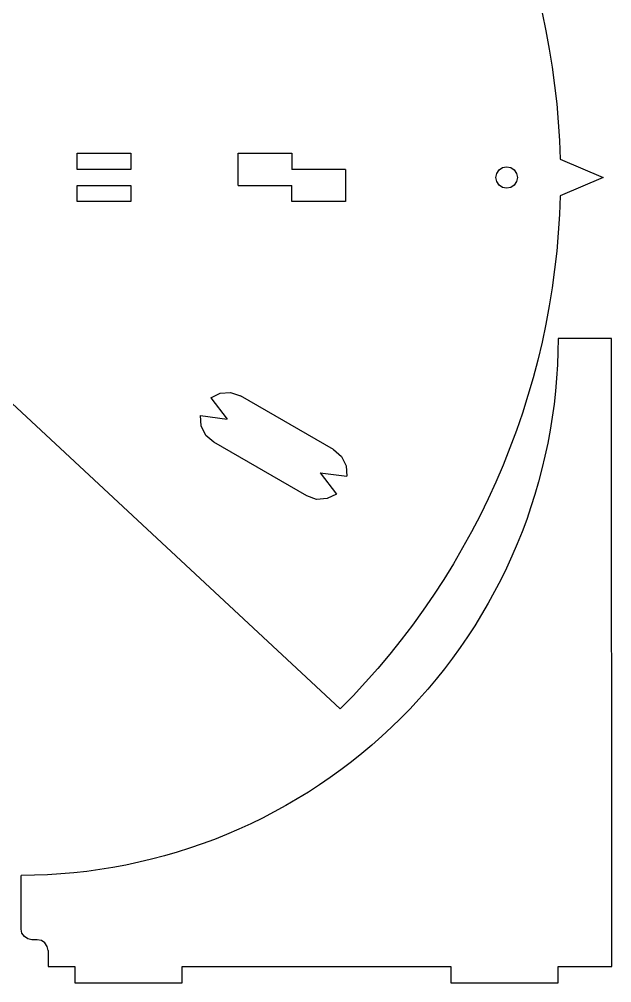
# Model space of a CAD drawing. Header units: metres. Extents: x -159 to 150, y -195 to 162.
# Drawn here: x 39.2 to 149.6, y -150 to 29.5 of the extents above; entities that cross this region are included whole.
import ezdxf

# ---------------------------------------------------------------- set-up
doc = ezdxf.new("R2010")
doc.units = ezdxf.units.M

msp = doc.modelspace()

# ---------------------------------------------------------------- linework, layer by layer
for p, q in [((136.6, 30.67), (137.31, 27.31)), ((137.31, 27.31), (137.94, 23.93)), ((137.94, 23.93), (138.48, 20.54)), ((138.48, 20.54), (138.95, 17.14)), ((138.95, 17.14), (139.33, 13.72)), ((139.33, 13.72), (139.62, 10.3)), ((139.62, 10.3), (139.83, 6.87)), ((139.83, 6.87), (139.96, 3.44)), ((50, 4.5), (60, 4.5)), ((50, 1.5), (50, 4.5)), ((60, 4.5), (60, 1.5)), ((80, -1.5), (80, 4.5)), ((80, 4.5), (90, 4.5)), ((90, 4.5), (90, 1.5)), ((128.59, 1.41), (129.23, 1.85)), ((129.23, 1.85), (130, 2)), ((130, 2), (130.77, 1.85)), ((130.77, 1.85), (131.41, 1.41)), ((139.96, 3.44), (148, 0)), ((60, 1.5), (50, 1.5)), ((100, 1.5), (90, 1.5)), ((100, 1.5), (100, -4.5)), ((128, 0), (128.15, 0.77)), ((128.15, -0.77), (128, 0)), ((128.15, 0.77), (128.59, 1.41)), ((131.41, 1.41), (131.85, 0.77)), ((131.85, 0.77), (132, 0)), ((132, 0), (131.85, -0.77)), ((148, 0), (139.96, -3.44)), ((50, -1.5), (60, -1.5)), ((50, -4.5), (50, -1.5)), ((60, -1.5), (60, -4.5)), ((80, -1.5), (90, -1.5)), ((90, -4.5), (90, -1.5)), ((128.59, -1.41), (128.15, -0.77)), ((129.23, -1.85), (128.59, -1.41)), ((131.41, -1.41), (130.77, -1.85)), ((131.85, -0.77), (131.41, -1.41)), ((-3.54, -3.54), (98.99, -98.99)), ((130, -2), (129.23, -1.85)), ((130.77, -1.85), (130, -2)), ((139.96, -3.44), (139.83, -6.87)), ((60, -4.5), (50, -4.5)), ((100, -4.5), (90, -4.5)), ((139.83, -6.87), (139.62, -10.3)), ((139.62, -10.3), (139.33, -13.72)), ((139.33, -13.72), (138.95, -17.14)), ((138.95, -17.14), (138.48, -20.54)), ((138.48, -20.54), (137.94, -23.93)), ((137.94, -23.93), (137.31, -27.31)), ((137.31, -27.31), (136.6, -30.67)), ((139.58, -30), (139.55, -32.45)), ((149.55, -30), (139.58, -30)), ((149.58, -147), (149.55, -30)), ((136.6, -30.67), (135.8, -34.02)), ((135.8, -34.02), (134.93, -37.34)), ((139.55, -32.45), (139.46, -34.91)), ((139.46, -34.91), (139.31, -37.36)), ((134.93, -37.34), (133.97, -40.64)), ((139.31, -37.36), (139.1, -39.8)), ((74.9, -41.03), (76.65, -40.17)), ((74.9, -41.03), (77.94, -45)), ((76.65, -40.17), (78.59, -40.04)), ((78.59, -40.04), (80.44, -40.67)), ((97.76, -50.67), (80.44, -40.67)), ((133.97, -40.64), (132.93, -43.92)), ((139.1, -39.8), (138.83, -42.24)), ((138.83, -42.24), (138.5, -44.67)), ((73.11, -46.29), (72.99, -44.35)), ((72.99, -44.35), (77.94, -45)), ((132.93, -43.92), (131.82, -47.16)), ((138.5, -44.67), (138.11, -47.1)), ((73.98, -48.04), (73.11, -46.29)), ((75.44, -49.33), (73.98, -48.04)), ((131.82, -47.16), (130.62, -50.39)), ((138.11, -47.1), (137.66, -49.51)), ((92.76, -59.33), (75.44, -49.33)), ((137.66, -49.51), (137.15, -51.91)), ((97.76, -50.67), (99.23, -51.96)), ((99.23, -51.96), (100.09, -53.71)), ((130.62, -50.39), (129.34, -53.58)), ((137.15, -51.91), (136.58, -54.3)), ((100.09, -53.71), (100.22, -55.65)), ((129.34, -53.58), (127.99, -56.73)), ((95.26, -55), (100.22, -55.65)), ((95.26, -55), (98.31, -58.97)), ((136.58, -54.3), (135.96, -56.67)), ((127.99, -56.73), (126.56, -59.86)), ((135.96, -56.67), (135.28, -59.03)), ((98.31, -58.97), (96.56, -59.83)), ((135.28, -59.03), (134.53, -61.37)), ((94.61, -59.96), (92.76, -59.33)), ((96.56, -59.83), (94.61, -59.96)), ((126.56, -59.86), (125.05, -62.95)), ((134.53, -61.37), (133.74, -63.69)), ((125.05, -62.95), (123.47, -66)), ((133.74, -63.69), (132.88, -65.99)), ((123.47, -66), (121.81, -69.01)), ((132.88, -65.99), (131.97, -68.27)), ((121.81, -69.01), (120.08, -71.97)), ((131.97, -68.27), (131, -70.52)), ((131, -70.52), (129.98, -72.76)), ((120.08, -71.97), (118.28, -74.9)), ((129.98, -72.76), (128.9, -74.96)), ((118.28, -74.9), (116.41, -77.78)), ((128.9, -74.96), (127.77, -77.14)), ((127.77, -77.14), (126.59, -79.29)), ((116.41, -77.78), (114.46, -80.61)), ((114.46, -80.61), (112.45, -83.4)), ((126.59, -79.29), (125.35, -81.41)), ((125.35, -81.41), (124.07, -83.5)), ((112.45, -83.4), (110.37, -86.13)), ((124.07, -83.5), (122.73, -85.56)), ((110.37, -86.13), (108.22, -88.82)), ((122.73, -85.56), (121.34, -87.58)), ((121.34, -87.58), (119.9, -89.57)), ((108.22, -88.82), (106.01, -91.44)), ((119.9, -89.57), (118.42, -91.52)), ((106.01, -91.44), (103.73, -94.02)), ((118.42, -91.52), (116.88, -93.44)), ((103.73, -94.02), (101.39, -96.54)), ((116.88, -93.44), (115.3, -95.32)), ((101.39, -96.54), (98.99, -98.99)), ((115.3, -95.32), (113.68, -97.16)), ((113.68, -97.16), (112.01, -98.95)), ((112.01, -98.95), (110.29, -100.71)), ((110.29, -100.71), (108.54, -102.42)), ((108.54, -102.42), (106.74, -104.1)), ((104.9, -105.72), (103.02, -107.3)), ((106.74, -104.1), (104.9, -105.72)), ((103.02, -107.3), (101.1, -108.83)), ((101.1, -108.83), (99.15, -110.32)), ((99.15, -110.32), (97.16, -111.76)), ((97.16, -111.76), (95.14, -113.15)), ((93.08, -114.49), (90.99, -115.77)), ((95.14, -113.15), (93.08, -114.49)), ((90.99, -115.77), (88.87, -117.01)), ((86.72, -118.19), (84.54, -119.32)), ((88.87, -117.01), (86.72, -118.19)), ((84.54, -119.32), (82.34, -120.4)), ((80.11, -121.42), (77.85, -122.39)), ((82.34, -120.4), (80.11, -121.42)), ((75.57, -123.3), (73.27, -124.15)), ((77.85, -122.39), (75.57, -123.3)), ((70.95, -124.95), (68.61, -125.69)), ((73.27, -124.15), (70.95, -124.95)), ((63.88, -127), (61.49, -127.57)), ((66.25, -126.38), (63.88, -127)), ((68.61, -125.69), (66.25, -126.38)), ((54.25, -128.92), (51.82, -129.25)), ((56.68, -128.53), (54.25, -128.92)), ((59.09, -128.08), (56.68, -128.53)), ((61.49, -127.57), (59.09, -128.08)), ((42.04, -129.97), (39.58, -130)), ((39.58, -140), (39.58, -130)), ((44.49, -129.88), (42.04, -129.97)), ((46.94, -129.73), (44.49, -129.88)), ((49.38, -129.52), (46.94, -129.73)), ((51.82, -129.25), (49.38, -129.52)), ((39.73, -140.77), (39.58, -140)), ((40.17, -141.41), (39.73, -140.77)), ((40.82, -141.85), (40.17, -141.41)), ((41.58, -142), (40.82, -141.85)), ((42.58, -142), (41.58, -142)), ((43.35, -142.15), (42.58, -142)), ((44, -142.59), (43.35, -142.15)), ((44.43, -143.23), (44, -142.59)), ((44.58, -144), (44.43, -143.23)), ((44.58, -144), (44.58, -147)), ((44.58, -147), (49.58, -147)), ((49.58, -147), (49.58, -150)), ((69.58, -147), (119.58, -147)), ((69.58, -150), (69.58, -147)), ((119.58, -147), (119.58, -150)), ((139.58, -150), (139.58, -147)), ((139.58, -147), (149.58, -147)), ((49.58, -150), (69.58, -150)), ((119.58, -150), (139.58, -150))]:
    msp.add_line(p, q)

doc.saveas('drawing.dxf')
